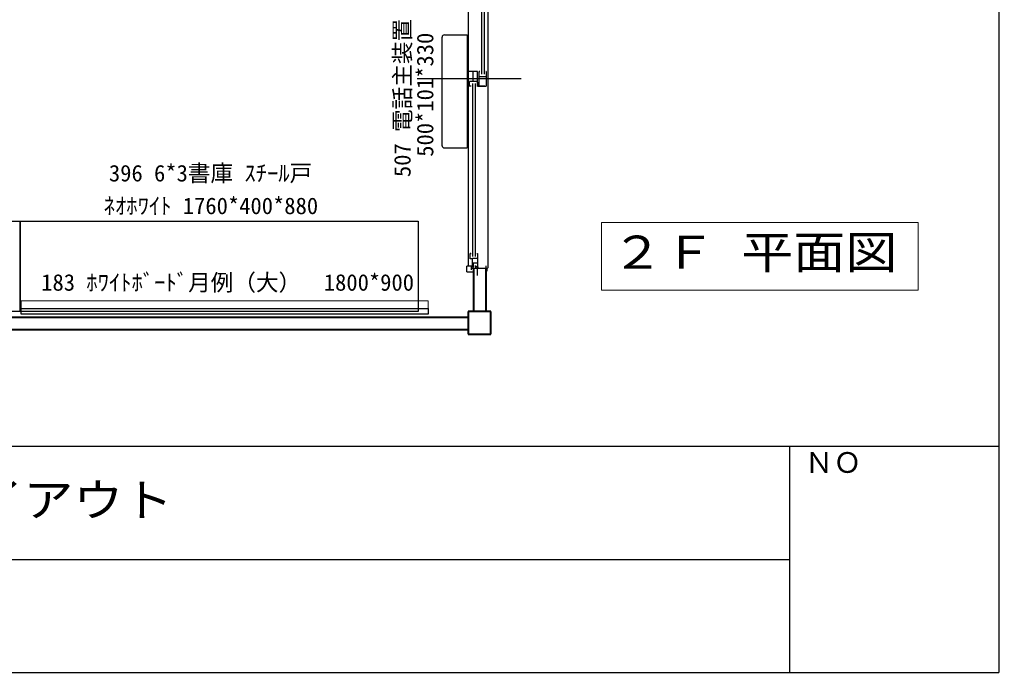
# Model space of a CAD drawing. Units: millimetres, scale not verified. Extents: x -9739 to 9926, y -7024 to 6958.
# Drawn here: x 5594 to 9926, y -7024 to -4137 of the extents above; entities that cross this region are included whole.
import ezdxf
from ezdxf.enums import TextEntityAlignment as Align

# ---------------------------------------------------------------- set-up
doc = ezdxf.new("R2010")
doc.units = ezdxf.units.MM
doc.header["$LTSCALE"] = 50
for name, color, linetype, lineweight in [('0-0', 7, 'Continuous', 25), ('0-1', 7, 'Continuous', 25), ('0-4', 7, 'Continuous', 25), ('0-A', 7, 'Continuous', 18)]:
    doc.layers.add(name, color=color, linetype=linetype, lineweight=lineweight)
doc.styles.add('ＭＳ ゴシック', font='')
doc.styles.get('ＭＳ ゴシック').set_extended_font_data('MS Gothic')

msp = doc.modelspace()

# ---------------------------------------------------------------- linework, layer by layer
at = {"layer": '0-0'}
for p, q in [((-9739.2, -6024.08), (9925.59, -6024.08)), ((8997.97, -6024.61), (8997.97, -7024.08)), ((-5654.4, -6524.08), (8997.97, -6524.08)), ((-9739.2, -7024.08), (9922.96, -7024.08))]:
    msp.add_line(p, q, dxfattribs=at)
msp.add_lwpolyline([(-9739.2, 6958.36), (9922.96, 6958.36), (9922.96, -7024.08)], dxfattribs=at)
at = {"layer": '0-1'}
for p, q in [((7576.22, -3571.3), (7576.22, -5227.3)), ((7664.22, -3563.8), (7664.22, -5234.8)), ((7635.47, -3614.3), (7635.47, -4378.8)), ((7647.47, -3614.3), (7647.47, -4378.8)), ((7617.47, -4366.8), (7575.97, -4366.8)), ((7597.72, -4366.8), (7597.72, -4410.8)), ((7617.47, -4431.8), (7617.47, -4366.8)), ((7628.17, -4366.8), (7624.97, -4366.8)), ((7624.97, -4431.8), (7624.97, -4366.8)), ((7627.07, -4366.8), (7628.47, -4366.8)), ((7656.47, -4366.8), (7654.47, -4366.8)), ((7656.47, -4366.8), (7656.47, -4431.8)), ((7810.89, -4399.3), (7350.88, -4399.3)), ((7617.47, -4410.8), (7582.27, -4410.8)), ((7582.27, -4431.8), (7582.27, -4410.8)), ((7617.47, -4415.5), (7623.07, -4415.5)), ((7623.07, -4423.8), (7623.07, -4415.5)), ((7624.97, -4388.6), (7656.47, -4388.6)), ((7596.47, -4419.8), (7596.47, -5184.3)), ((7608.47, -4419.8), (7608.47, -5184.3)), ((7617.47, -4431.8), (7615.47, -4431.8)), ((7619.47, -4418.8), (7619.47, -4431.8)), ((7619.47, -4431.8), (7656.47, -4431.8)), ((7651.17, -4431.8), (7619.97, -4431.8)), ((7589.17, -5172.3), (7585.97, -5172.3)), ((7585.97, -5194.8), (7585.97, -5172.3)), ((7595.97, -5194.8), (7585.97, -5194.8)), ((7588.07, -5172.3), (7589.47, -5172.3)), ((7617.47, -5193.85), (7595.97, -5193.85)), ((7595.97, -5232.3), (7595.97, -5193.85)), ((7576.22, -5227.3), (7571.47, -5227.3)), ((7571.47, -5252.3), (7571.47, -5227.3)), ((7591.22, -5227.3), (7576.22, -5227.3)), ((7591.22, -5244.3), (7591.22, -5227.3)), ((7661.22, -5238.3), (7591.22, -5238.3)), ((7617.47, -5215.05), (7595.97, -5215.05)), ((7600.17, -5232.3), (7595.97, -5232.3)), ((7600.17, -5232.3), (7600.17, -5215.05)), ((7609.97, -5230.3), (7609.47, -5225.3)), ((7609.97, -5230.3), (7609.97, -5238.3)), ((7617.47, -5228.3), (7614.47, -5228.3)), ((7614.47, -5230.3), (7614.47, -5228.3)), ((7618.22, -5269.3), (7618.22, -5238.3)), ((7621.37, -5238.3), (7621.37, -5230.3)), ((7656.97, -5228.3), (7655.47, -5228.3)), ((7656.97, -5238.3), (7656.97, -5228.3)), ((7664.22, -5234.8), (7660.72, -5238.3)), ((7661.22, -5249.6), (7661.22, -5238.3)), ((7571.47, -5252.3), (7601.47, -5252.3)), ((7618.22, -5244.3), (7615.22, -5244.3))]:
    msp.add_line(p, q, dxfattribs=at)
at = {"layer": '0-1', "color": 2, "lineweight": 40}
for p, q in [((7601.47, -5428.3), (7601.47, -5238.3)), ((7656.47, -5428.3), (7656.47, -5238.3)), ((5518.47, -5453.3), (7576.47, -5453.3)), ((7576.47, -5428.3), (7576.47, -5528.3)), ((7676.47, -5428.3), (7576.47, -5428.3)), ((7676.47, -5528.3), (7676.47, -5428.3)), ((5518.47, -5508.3), (7576.47, -5508.3)), ((7576.47, -5528.3), (7676.47, -5528.3))]:
    msp.add_line(p, q, dxfattribs=at)
at = {"layer": '0-1'}
for points in [[(7589.47, -4431.8), (7575.97, -4431.8), (7575.97, -4366.8)], [(7615.47, -5172.3), (7617.47, -5172.3), (7617.47, -5235.3)], [(7617.47, -5235.3), (7614.47, -5235.3), (7614.47, -5233.3)]]:
    msp.add_lwpolyline(points, dxfattribs=at)
at = {"layer": '0-4'}
for p, q in [((7461.7, -4694.8), (7461.7, -4214.8)), ((7471.7, -4204.8), (7571.7, -4204.8)), ((7571.7, -4204.8), (7571.7, -4704.8)), ((7471.7, -4704.8), (7571.7, -4704.8))]:
    msp.add_line(p, q, dxfattribs=at)
at = {"layer": '0-4', "color": 4, "lineweight": 18}
for p, q in [((7400.63, -5380.37), (5600.63, -5380.37)), ((5600.63, -5415.37), (5600.63, -5380.37)), ((7400.63, -5415.37), (7400.63, -5380.37))]:
    msp.add_line(p, q, dxfattribs=at)
at = {"layer": '0-4'}
for points in [[(3836.47, -5428.3), (3836.47, -5028.3), (5596.47, -5028.3), (5596.47, -5428.3)], [(5596.47, -5428.3), (5596.47, -5028.3), (7356.47, -5028.3), (7356.47, -5428.3)], [(7400.63, -5415.37), (7400.63, -5440.37), (5600.63, -5440.37), (5600.63, -5415.37)]]:
    msp.add_lwpolyline(points, close=True, dxfattribs=at)
for centre, start, end in [((7471.7, -4214.8), 90, 180), ((7471.7, -4694.8), 180, 270)]:
    msp.add_arc(centre, 10, start, end, dxfattribs=at)
at = {"layer": '0-A', "color": 4}
msp.add_lwpolyline([(8166.58, -5334.38), (9566.58, -5334.38), (9566.58, -5034.38), (8166.58, -5034.38)], close=True, dxfattribs=at)

# ---------------------------------------------------------------- texts
at = {"layer": '0-0', "color": 4, "style": 'ＭＳ ゴシック'}
msp.add_text('ＮＯ', height=91.64, dxfattribs=at).set_placement((9065.96, -6169.12), align=Align.BOTTOM_LEFT)
at = {"layer": '0-4', "color": 4, "style": 'ＭＳ ゴシック'}
for s, p in [('507 電話主装置', (7344.42, -4833.66)), ('500*101*330', (7444.9, -4743.88))]:
    msp.add_text(s, height=73.31, rotation=90, dxfattribs=at).set_placement(p, align=Align.BOTTOM_LEFT)
for s, p in [('396 6*3書庫 ｽﾁｰﾙ戸', (5988.47, -4874.97)), ('ﾈｵﾎﾜｲﾄ 1760*400*880', (5965.2, -5019.45)), ('183 ﾎﾜｲﾄﾎﾞｰﾄﾞ月例（大）\u30001800*900', (5689.08, -5358.18))]:
    msp.add_text(s, height=73.31, dxfattribs=at).set_placement(p, align=Align.BOTTOM_LEFT)
at = {"layer": '0-4', "style": 'ＭＳ ゴシック', "width": 1.1}
msp.add_text('備品レイアウト', height=146.6, dxfattribs=at).set_placement((4731.46, -6378.69), align=Align.BOTTOM_LEFT)
at = {"layer": '0-A', "style": 'ＭＳ ゴシック', "width": 1.15}
msp.add_text('２Ｆ 平面図', height=146.6, dxfattribs=at).set_placement((8209.95, -5283.26), align=Align.BOTTOM_LEFT)

doc.saveas('drawing.dxf')
